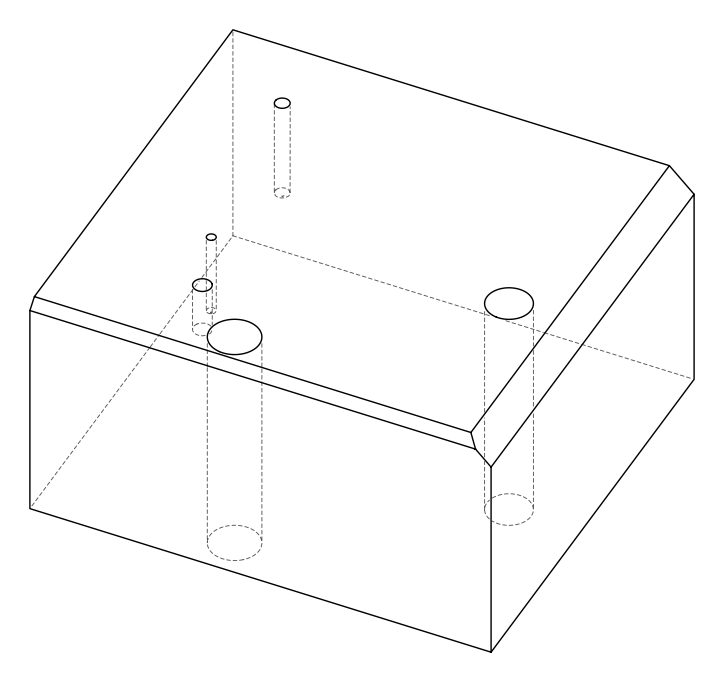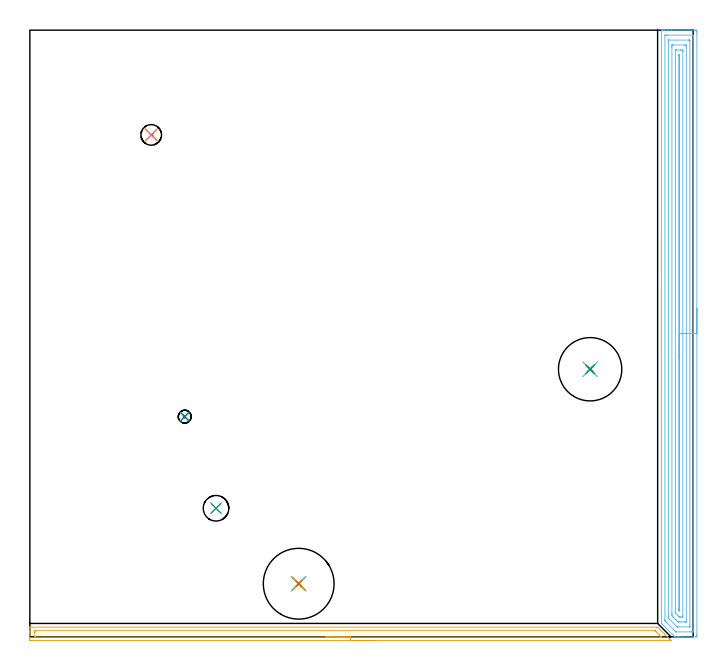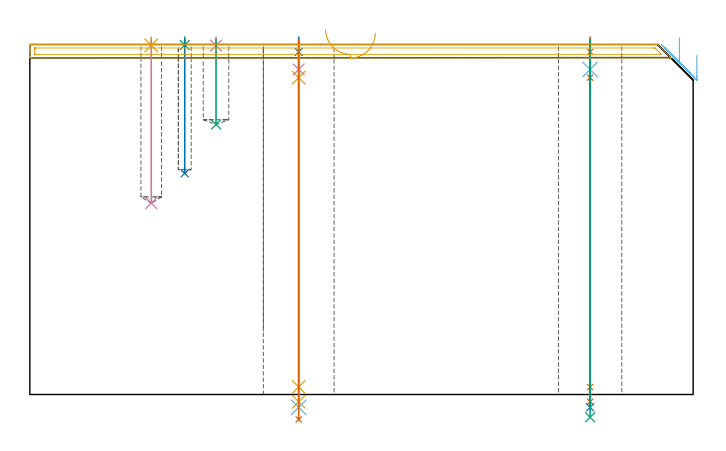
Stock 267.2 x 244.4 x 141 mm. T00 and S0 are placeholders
(PLAN: 18 operations, 12 tool changes, 20.7 min)
(1 SPOT_DRILL | STEP1HOLE | NXT0321_9005460120000 | 0.05 min | 182 mm3)
(2 SPOT_DRILL_1 | STEP1HOLE_1 | NXT0321_9005460120000 | 0.05 min | 183 mm3)
(3 SPOT_DRILL_2 | STEP1POCKET | NXT0321_9005460120000 | 0.03 min | 1 mm3)
(4 SPOT_DRILL_3 | STEP1POCKET_1 | NXT0321_9005460120000 | 0.03 min | 1 mm3)
(5 SPOT_DRILL_4 | STEP1POCKET_2 | NXT0321_9005460120000 | 0.03 min | 0 mm3)
(6 DRILL_BLIND_HOLE_INTO_CENTER | STEP1HOLE | NXT0301_038 | 0.05 min | 246 mm3)
(7 GUN_DRILL_THROUGH_HOLE | STEP1HOLE | UGT0307_002 | 0.63 min | 3703 mm3)
(8 SPADE_DRILL_TO_ENLARGE_THROUGH_HOLE | STEP1HOLE | UGT0306_007 | 0.59 min | 25990 mm3)
(9 DRILL_TO_ENLARGE_THROUGH_HOLE | STEP1HOLE | UGT0301_386 | 0.61 min | 41854 mm3)
(10 DRILL_BLIND_HOLE_INTO_CENTER_1 | STEP1HOLE_1 | NXT0301_038 | 0.05 min | 245 mm3)
(11 GUN_DRILL_THROUGH_HOLE_1 | STEP1HOLE_1 | UGT0307_002 | 0.64 min | 3701 mm3)
(12 SPADE_DRILL_TO_ENLARGE_THROUGH_HOLE_1 | STEP1HOLE_1 | UGT0306_007 | 0.59 min | 25991 mm3)
(13 DRILL_TO_ENLARGE_THROUGH_HOLE_1 | STEP1HOLE_1 | UGT0301_392 | 0.61 min | 59791 mm3)
(14 DRILL_BLIND_HOLE_INTO_CENTER_2 | STEP1POCKET | UGT0301_447 | 0.22 min | 1075 mm3)
(15 DRILL_BLIND_HOLE_INTO_CENTER_3 | STEP1POCKET_1 | NXT0301_074 | 0.14 min | 2570 mm3)
(16 DRILL_BLIND_HOLE_INTO_CENTER_4 | STEP1POCKET_2 | UGT0301_200 | 0.27 min | 3357 mm3)
(17 AREA_MILL | FG_CHAMFER_SURFACE | UGT0205_001 | 4.29 min | 3813 mm3)
(18 AREA_MILL_1 | FG_CHAMFER_SURFACE_1 | UGT0205_001 | 11.86 min | 24893 mm3)
(TOOL NXT0321_9005460120000 | NC Spot Drill, 142deg, 12mm, Carbide, Uncoated | D12 PA142 FL30 Z2)
(TOOL NXT0301_038 | Carbide Drill 6.7mm [860.1-0670-034A1-MM 2214] | D6.7 PA140 FL53 Z2)
(TOOL UGT0307_002 | Gun Drill 6 mm | D6 PA130 FL24 Z1)
(TOOL UGT0306_007 | Spade Drill 16.5mm | D16.5 PA132 FL10 Z2)
(TOOL UGT0301_386 | Twist Drill 25.5 mm | D25.5 PA118 FL165 Z2)
(TOOL UGT0301_392 | Twist Drill 28.5 mm | D28.5 PA118 FL165 Z2)
(TOOL UGT0301_447 | Carbide Drill 5.2 mm | D5.2 PA118 FL52 Z2)
(TOOL NXT0301_074 | Carbide Drill 10.3mm [860.1-1030-031A1-MM 2214] | D10.3 PA140 FL55 Z2)
(TOOL UGT0301_200 | Twist Drill 8.3 mm | D8.3 PA118 FL72 Z2)
(TOOL UGT0205_001 | Chamfer Mill 20 x 3 x 45 deg. | D20 FL50 Z2)
(OP 1 SPOT_DRILL)
G17 G21 G94 G90
T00 M6
G54
G17 G0 G90 X225.7 Y107.8 S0 M3
G43 Z151. H0
G94 G81 G98 Z138. F250. R144.
G80
M5
M2
(OP 2 SPOT_DRILL_1)
G17 G21 G94 G90
T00 M6
G54
G17 G0 G90 X108.3 Y21.4 S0 M3
G43 Z151. H0
G94 G81 G98 Z138. F250. R144.
G80
M5
M2
(OP 3 SPOT_DRILL_2)
G17 G21 G94 G90
T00 M6
G54
G17 G0 G90 X62.4 Y88.7 S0 M3
G43 Z151. H0
G94 G81 G98 Z140.776 F250. R144.
G80
M5
M2
(OP 4 SPOT_DRILL_3)
G17 G21 G94 G90
T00 M6
G54
G17 G0 G90 X75. Y51.8 S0 M3
G43 Z151. H0
G94 G81 G98 Z140.557 F250. R144.
G80
M5
M2
(OP 5 SPOT_DRILL_4)
G17 G21 G94 G90
T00 M6
G54
G17 G0 G90 X48.9 Y202.2 S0 M3
G43 Z151. H0
G94 G81 G98 Z140.643 F250. R144.
G80
M5
M2
(OP 6 DRILL_BLIND_HOLE_INTO_CENTER)
G17 G21 G94 G90
T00 M6
G54
G17 G0 G90 X225.7 Y107.8 S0 M3
G43 Z151. H1
G94 G81 G98 Z130.95 F250. R143.
G80
M5
M2
(OP 7 GUN_DRILL_THROUGH_HOLE)
G17 G21 G94 G90
T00 M6
G54
G17 G0 G90 X225.7 Y107.8 M8
G43 Z151. H0
Z138.162
S716 M3
G94 G1 Z127.643 F125. M26
G4 X.084
Z3. F250.
G4 X.084
Z-2.899 F125.
G4 X.084
M5
M9
G0 Z138.162
Z151.
M2
(OP 8 SPADE_DRILL_TO_ENLARGE_THROUGH_HOLE)
G17 G21 G94 G90
T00 M6
G54
G17 G0 G90 X225.7 Y107.8 S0 M3
G43 Z151. H0
G94 G73 G98 Z-5.173 F250. Q16.241 R143.
G80
M5
M2
(OP 9 DRILL_TO_ENLARGE_THROUGH_HOLE)
G17 G21 G94 G90
T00 M6
G54
G17 G0 G90 X225.7 Y107.8 S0 M3
G43 Z151. H0
G94 G73 G98 Z-9.161 F250. Q25.027 R143.
G80
M5
M2
(OP 10 DRILL_BLIND_HOLE_INTO_CENTER_1)
G17 G21 G94 G90
T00 M6
G54
G17 G0 G90 X108.3 Y21.4 S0 M3
G43 Z151. H1
G94 G81 G98 Z130.95 F250. R143.
G80
M5
M2
(OP 11 GUN_DRILL_THROUGH_HOLE_1)
G17 G21 G94 G90
T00 M6
G54
G17 G0 G90 X108.3 Y21.4 M8
G43 Z151. H0
Z138.882
S716 M3
G94 G1 Z127.643 F125. M26
G4 X.084
Z3. F250.
G4 X.084
Z-2.899 F125.
G4 X.084
M5
M9
G0 Z138.882
Z151.
M2
(OP 12 SPADE_DRILL_TO_ENLARGE_THROUGH_HOLE_1)
G17 G21 G94 G90
T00 M6
G54
G17 G0 G90 X108.3 Y21.4 S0 M3
G43 Z151. H0
G94 G73 G98 Z-5.173 F250. Q16.241 R143.
G80
M5
M2
(OP 13 DRILL_TO_ENLARGE_THROUGH_HOLE_1)
G17 G21 G94 G90
T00 M6
G54
G17 G0 G90 X108.3 Y21.4 S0 M3
G43 Z151. H0
G94 G73 G98 Z-10.062 F250. Q25.177 R143.
G80
M5
M2
(OP 14 DRILL_BLIND_HOLE_INTO_CENTER_2)
G17 G21 G94 G90
T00 M6
G54
G17 G0 G90 X62.4 Y88.7 S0 M3
G43 Z151. H0
G94 G81 G98 Z89.1 F250. R143.
G80
M5
M2
(OP 15 DRILL_BLIND_HOLE_INTO_CENTER_3)
G17 G21 G94 G90
T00 M6
G54
G17 G0 G90 X75. Y51.8 S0 M3
G43 Z151. H1
G94 G81 G98 Z108.8 F250. R143.
G80
M5
M2
(OP 16 DRILL_BLIND_HOLE_INTO_CENTER_4)
G17 G21 G94 G90
T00 M6
G54
G17 G0 G90 X48.9 Y202.2 S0 M3
G43 Z151. H0
G94 G81 G98 Z77.1 F250. R143.
G80
M5
M2
(OP 17 AREA_MILL)
G17 G21 G94 G90
T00 M6
G54
G17 G0 G90 X139.15 Y-1.5 S1061 M3
G43 Z151. H0
Z145.6
G94 G1 X139.112 Z144.728 F250.
X138.998 Z143.864
X138.809 Z143.012
X138.547 Z142.18
X138.213 Z141.374
X137.81 Z140.6
X137.341 Z139.864
X136.81 Z139.172
X136.221 Z138.529
X135.578 Z137.94
X134.886 Z137.409
X134.15 Z136.94
X133.376 Z136.537
X132.57 Z136.203
X131.738 Z135.941
X130.886 Z135.752
X130.021 Z135.638
X129.15 Z135.6
X0.608
X0.12 Y-1.494 Z135.603
X0.009 Y-1.491 Z135.605
X0. Y-1.01 Z136.085
Y0.758 Z137.852
Y1.321 Z138.418
Y1.642 Z138.738
Y2.206 Z139.302
Y2.526 Z139.621
Y3.545 Z140.644
X0.008 Y3.884 Z140.975
X0.01 Y3.905 Z140.995
X0.158 Y3.9 Z141.
X252.336
X252.895 Y3.898 Z140.984
X252.944 Y3.857 Z140.956
X255.602 Y1.2 Z138.296
X257.812 Y-1.01 Z136.086
X258.154 Y-1.354 Z135.746
X258.253 Y-1.453 Z135.647
X258.287 Y-1.488 Z135.611
X258.288 Y-1.496 Z135.603
X258.287 Y-1.5 Z135.6
X129.15
Y-0.086 Z137.014
X3.286
X2.394 Y-0.085 Z137.015
X2.351 Y-0.084 Z137.016
X2.01 Y-0.07 Z137.03
X2.006 Y0.033 Z137.133
X2.001 Y0.262 Z137.362
X2. Y1.642 Z138.742
X2.001 Y2.031 Z139.131
X2.008 Y2.421 Z139.521
X2.01 Y2.47 Z139.57
X2.025 Y2.479 Z139.579
X2.075 Y2.481 Z139.581
X2.181 Y2.484 Z139.584
X2.394 Y2.486 Z139.586
X2.434
X251.484
X251.697 Y2.484 Z139.584
X251.803 Y2.481 Z139.581
X251.851 Y2.479 Z139.579
X251.948 Y2.39 Z139.49
X252.336 Y2.012 Z139.112
X253.592 Y0.758 Z137.858
X254.121 Y0.229 Z137.329
X254.319 Y0.025 Z137.125
X254.396 Y-0.057 Z137.043
X254.415 Y-0.079 Z137.021
X254.386 Y-0.081 Z137.019
X254.298 Y-0.084 Z137.016
X254.121 Y-0.086 Z137.014
X254.08
X129.15
X128.278 Z137.052
X127.413 Z137.166
X126.562 Z137.355
X125.73 Z137.617
X124.924 Z137.951
X124.15 Z138.354
X123.414 Z138.823
X122.722 Z139.354
X122.079 Z139.943
X121.489 Z140.586
X120.958 Z141.278
X120.49 Z142.014
X120.087 Z142.788
X119.753 Z143.594
X119.491 Z144.426
X119.302 Z145.278
X119.188 Z146.143
X119.15 Z147.014
G0 Z151.
M5
M2
(OP 18 AREA_MILL_1)
G17 G21 G94 G90
T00 M6
G54
G17 G0 G90 X268.7 Y132.2 S1061 M3
G43 Z151. H0
Z136.7
G94 G1 Y132.162 Z135.828 F250.
Y132.048 Z134.964
Y131.859 Z134.112
Y131.597 Z133.28
Y131.263 Z132.474
Y130.86 Z131.7
Y130.391 Z130.964
Y129.86 Z130.272
Y129.271 Z129.629
Y128.628 Z129.04
Y127.936 Z128.509
Y127.2 Z128.04
Y126.426 Z127.637
Y125.62 Z127.303
Y124.788 Z127.041
Y123.936 Z126.852
Y123.072 Z126.738
Y122.2 Z126.7
Y1.007
X268.699 Y0.626 Z126.701
X268.694 Y0.119 Z126.704
X268.692 Y0.009 Z126.706
X268.191 Y0. Z127.206
X262.878 Z132.516
X261.462 Z133.934
X261.107 Z134.288
X260.133 Z135.267
X259.798 Y0.01 Z135.601
X259.779 Y0.027 Z135.62
X259.62 Y0.179 Z135.779
X254.656 Y5.144 Z140.744
X254.424 Y5.38 Z140.97
X254.404 Y5.405 Z140.989
X254.4 Y5.543 Z141.
Y244.221
X254.403 Y244.391 Z140.988
X254.426 Y244.4 Z140.965
X254.808 Z140.592
X255.084 Z140.315
X255.794 Z139.601
X257.034 Z138.363
X258.451 Z136.945
X267.572 Y244.399 Z127.826
X268.191 Y244.395 Z127.206
X268.692 Y244.391 Z126.706
X268.694 Y244.281 Z126.704
X268.698 Y243.774 Z126.702
X268.7 Y243.261 Z126.7
Y122.2
X267.286 Z128.114
X267.285 Y2.196 Z128.115
X267.284 Y2.086 Z128.116
X267.281 Y2.033 Z128.119
X267.28 Y2.014 Z128.12
X267.24 Y2.01 Z128.16
X266.828 Y2.002 Z128.572
X266.42 Y2.001 Z128.98
X265.945 Y2. Z129.455
X260.427 Y2.001 Z134.973
X260.324 Y2.003 Z135.076
X260.274 Y2.008 Z135.126
X260.25 Y2.012 Z135.15
X260.222 Y2.036 Z135.178
X259.837 Y2.414 Z135.563
X256.68 Y5.571 Z138.72
X256.263 Y5.99 Z139.137
X255.837 Y6.425 Z139.563
X255.821 Y6.458 Z139.579
X255.818 Y6.482 Z139.582
X255.816 Y6.536 Z139.584
X255.815 Y6.645 Z139.585
X255.814 Y6.863 Z139.586
X255.815 Y242.204 Z139.585
X255.816 Y242.314 Z139.584
X255.819 Y242.367 Z139.581
X255.82 Y242.386 Z139.58
X255.86 Y242.39 Z139.54
X256.272 Y242.398 Z139.128
X256.68 Y242.399 Z138.72
X257.155 Y242.4 Z138.245
X266.897 Y242.399 Z128.503
X267.153 Y242.393 Z128.247
X267.268 Y242.39 Z128.132
X267.285 Y242.007 Z128.115
Y241.986
X267.286 Y122.2 Z128.114
X265.872 Z129.528
X265.871 Y4.756 Z129.529
X265.869 Y4.202 Z129.531
X265.866 Y4.033 Z129.534
X265.865 Y4.018 Z129.535
X265.853 Y4.01 Z129.547
X265.801 Y4.005 Z129.599
X265.734 Y4.001 Z129.666
X261.107 Z134.293
X260.907 Y4.005 Z134.493
X260.774 Y4.01 Z134.626
X260.691 Y4.02 Z134.709
X260.654 Y4.055 Z134.746
X260.499 Y4.202 Z134.901
X257.816 Y6.884 Z137.584
X257.565 Y7.138 Z137.835
X257.252 Y7.46 Z138.148
X257.236 Y7.778 Z138.165
X257.232 Y8.114 Z138.168
X257.229 Y8.671 Z138.171
Y9.011
Y239.644
X257.231 Y240.198 Z138.169
X257.234 Y240.367 Z138.166
X257.235 Y240.382 Z138.165
X257.247 Y240.39 Z138.153
X257.299 Y240.395 Z138.101
X257.366 Y240.399 Z138.034
X265.335 Y240.4 Z130.065
X265.535 Y240.398 Z129.865
X265.735 Y240.394 Z129.665
X265.861 Y240.39 Z129.539
X265.865 Y240.311 Z129.535
X265.868 Y240.198 Z129.532
X265.871 Y239.859 Z129.529
X265.872 Y122.2 Z129.528
X264.457 Z130.943
Y6.884
X264.456 Y6.185 Z130.944
X264.454 Y6.084 Z130.946
X264.45 Y6.025 Z130.95
X264.443 Y6.01 Z130.957
X264.42 Y6.007 Z130.98
X264.201 Y6.003 Z131.199
X263.764 Y6. Z131.636
X261.993 Z133.407
X261.545 Z133.855
X261.326 Y6.002 Z134.074
X261.217 Y6.006 Z134.183
X261.164 Y6.01 Z134.236
X261.107 Y6.053 Z134.293
X260.265 Y6.884 Z135.135
X260.222 Y6.927 Z135.178
X259.371 Y7.778 Z136.029
X259.336 Y7.812 Z136.064
X258.91 Y8.243 Z136.49
X258.698 Y8.463 Z136.702
X258.649 Y8.515 Z136.751
X258.647 Y8.572 Z136.753
X258.645 Y8.671 Z136.755
X258.643 Y9.371 Z136.757
Y9.565
Y237.516
X258.644 Y238.216 Z136.756
X258.646 Y238.316 Z136.754
X258.649 Y238.375 Z136.751
X258.657 Y238.39 Z136.744
X258.68 Y238.393 Z136.72
X258.899 Y238.397 Z136.501
X259.336 Y238.4 Z136.064
X263.774 Z131.626
X264.204 Y238.394 Z131.196
X264.418 Y238.39 Z130.982
X264.451 Y238.377 Z130.949
X264.454 Y238.341 Z130.946
X264.455 Y238.282 Z130.945
X264.457 Y237.71 Z130.943
Y237.516
Y122.2
X263.043 Z132.357
X263.042 Y8.506 Z132.358
X263.041 Y8.339 Z132.359
X263.036 Y8.016 Z132.364
X262.878 Y8.009 Z132.522
X262.655 Y8.002 Z132.745
X261.993 Z133.407
X261.769 Y8.003 Z133.631
X261.608 Y8.01 Z133.792
X261.287 Y8.318 Z134.113
X261.107 Y8.493 Z134.293
X260.927 Y8.671 Z134.473
X260.222 Y9.377 Z135.178
X260.129 Y9.473 Z135.271
X260.083 Y9.523 Z135.317
X260.064 Y9.547 Z135.336
X260.062 Y9.565 Z135.338
X260.059 Y9.73 Z135.341
X260.057 Y10.459 Z135.343
Y10.626
Y235.894
X260.059 Y236.061 Z135.341
X260.064 Y236.385 Z135.336
X260.222 Y236.391 Z135.178
X260.444 Y236.398 Z134.956
X261.993 Y236.4 Z133.407
X262.213 Z133.187
X262.878 Y236.396 Z132.522
X262.973 Y236.394 Z132.427
X263.025 Y236.39 Z132.375
X263.036 Y236.227 Z132.364
X263.041 Y235.895 Z132.359
X263.042 Y235.729 Z132.358
X263.043 Y122.2 Z132.357
X261.629 Z133.771
X261.628 Y10.986 Z133.772
X261.627 Y10.828 Z133.773
X261.622 Y10.459 Z133.778
X261.619 Y10.439 Z133.781
X261.593 Y10.459 Z133.807
X261.503 Y10.557 Z133.897
X261.478 Y10.591 Z133.922
X261.476 Y10.632 Z133.924
X261.473 Y10.827 Z133.927
X261.471 Y10.986 Z133.929
Y11.353
X261.472 Y234.1 Z133.928
X261.474 Y234.29 Z133.926
X261.478 Y234.378 Z133.922
X261.479 Y234.39 Z133.921
X261.493 Y234.393 Z133.907
X261.541 Y234.397 Z133.859
X261.616 Y234.39 Z133.784
X261.622 Y234.315 Z133.778
X261.626 Y233.941 Z133.774
X261.628 Y233.573 Z133.772
X261.629 Y233.414 Z133.771
Y122.2
Y121.328 Z133.809
Y120.463 Z133.923
Y119.612 Z134.112
Y118.78 Z134.374
Y117.974 Z134.708
Y117.2 Z135.111
Y116.464 Z135.58
Y115.772 Z136.111
Y115.129 Z136.7
Y114.54 Z137.343
Y114.008 Z138.035
Y113.54 Z138.771
Y113.137 Z139.545
Y112.803 Z140.351
Y112.541 Z141.183
Y112.352 Z142.035
Y112.238 Z142.9
Y112.2 Z143.771
G0 Z151.
M5
M2
